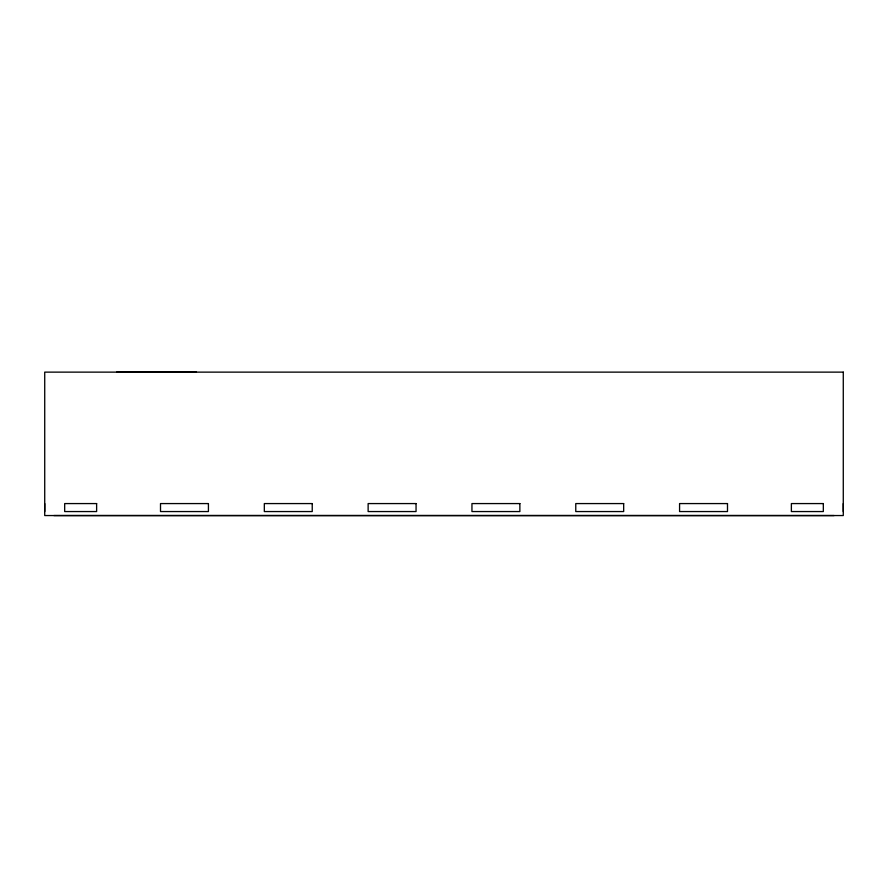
<?xml version="1.0" encoding="UTF-8"?>
<svg xmlns="http://www.w3.org/2000/svg" width="888" height="888" viewBox="0 0 888 888"><rect width="100%" height="100%" fill="white"/><g stroke="black" fill="none" stroke-linecap="round" stroke-linejoin="round"><path stroke-width="1.33" d="M44.722 503.574L44.722 511.555M843.278 503.574L843.278 511.555M834.098 515.551L53.902 515.551M196.448 372.128L116.594 372.128M843.278 372.128L44.722 372.128L44.722 515.551L843.278 515.551L843.278 372.128M96.626 503.574L64.68 503.574L64.68 511.555L96.626 511.555L96.626 503.574M208.425 503.574L160.506 503.574L160.506 511.555L208.425 511.555L208.425 503.574M312.232 503.574L264.324 503.574L264.324 511.555L312.232 511.555L312.232 503.574M416.05 503.574L368.132 503.574L368.132 511.555L416.05 511.555L416.05 503.574M519.869 503.574L471.95 503.574L471.95 511.555L519.869 511.555L519.869 503.574M623.676 503.574L575.768 503.574L575.768 511.555L623.676 511.555L623.676 503.574M727.494 503.574L679.575 503.574L679.575 511.555L727.494 511.555L727.494 503.574M823.32 503.574L791.375 503.574L791.375 511.555L823.32 511.555L823.32 503.574"/></g></svg>
